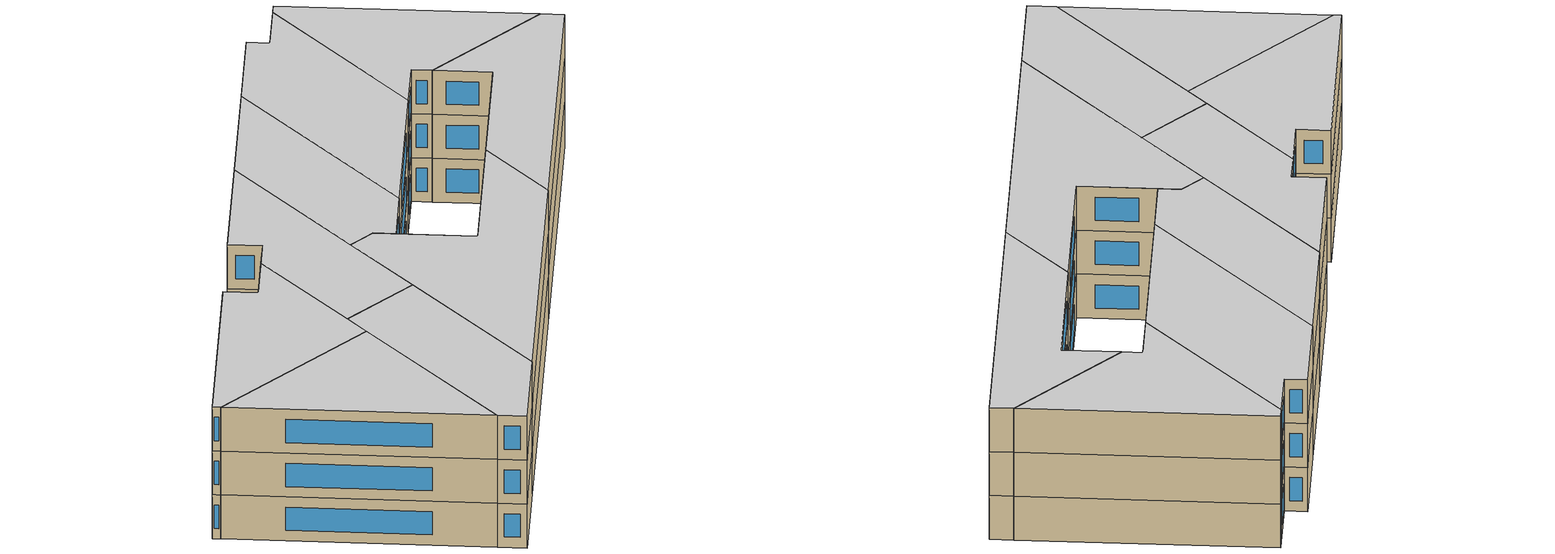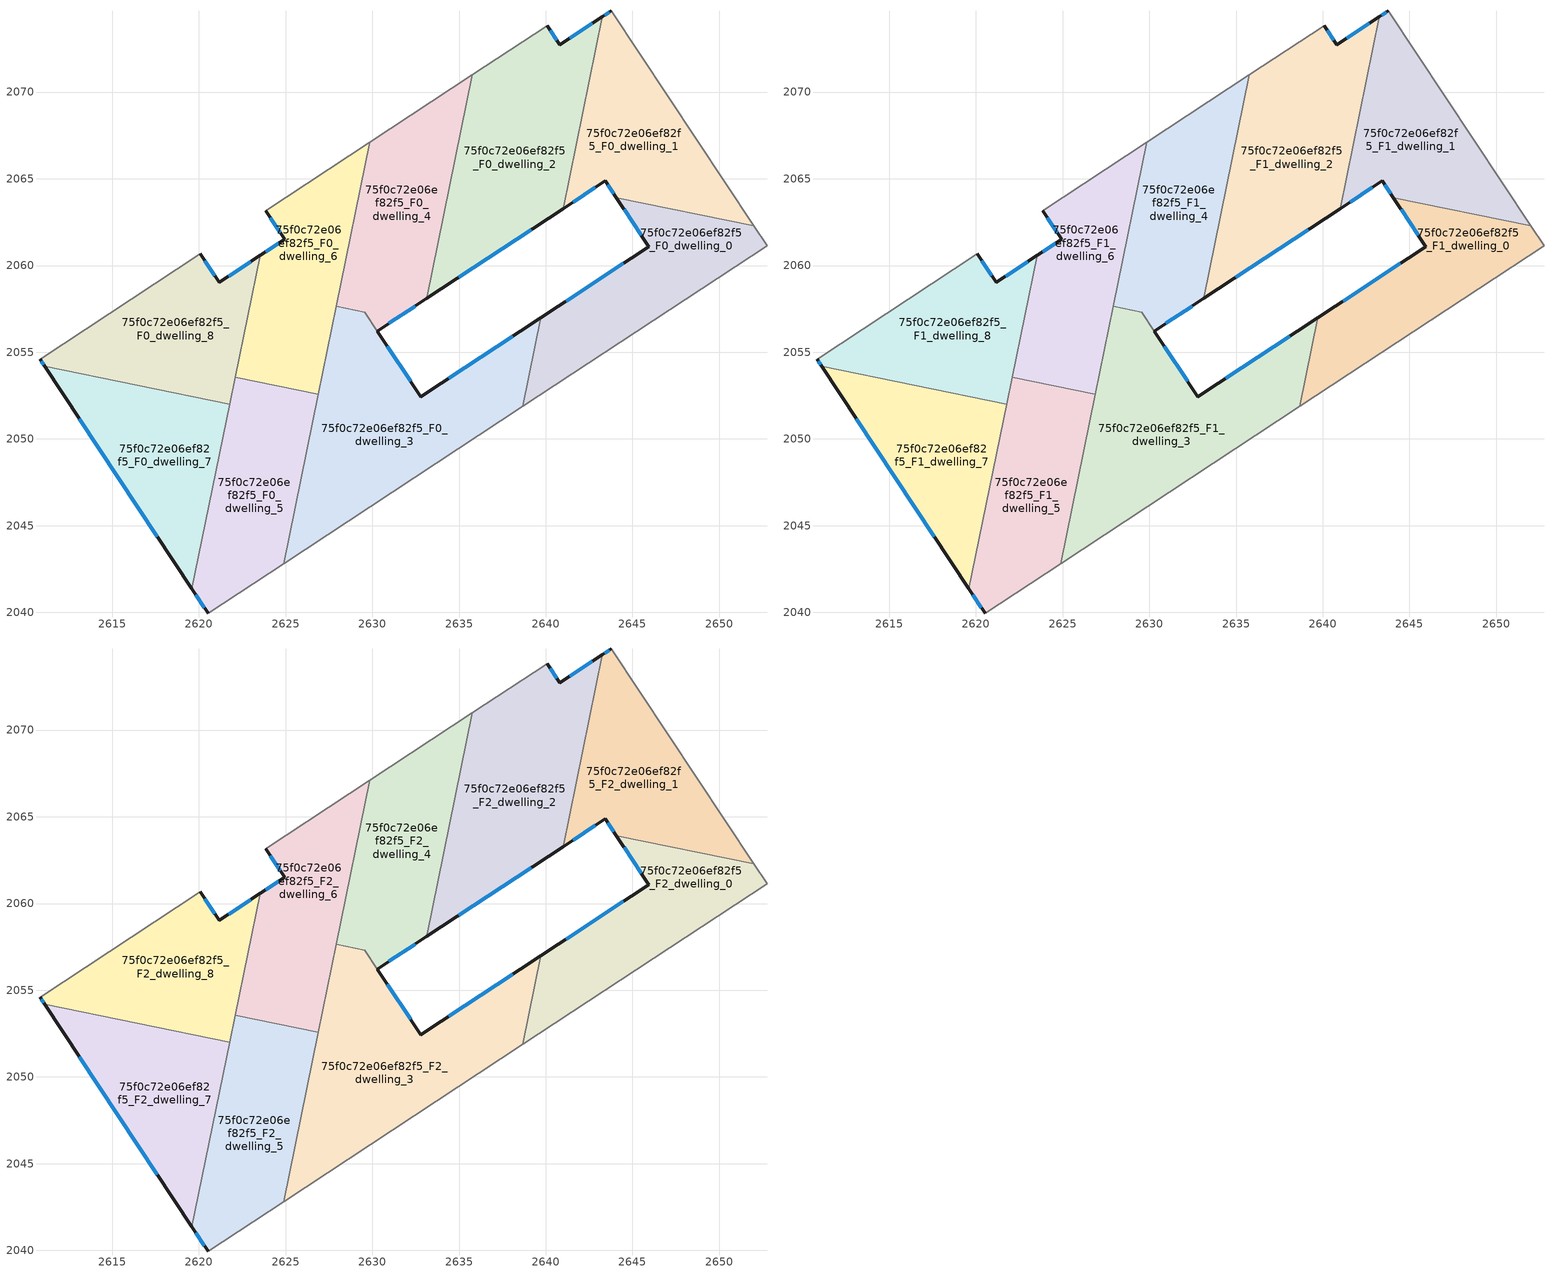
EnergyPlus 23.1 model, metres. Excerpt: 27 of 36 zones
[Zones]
75f0c72e06ef82f5_F0_dwelling_0
 floor ground (EU_floor_Construction): 2652,2062.29 2652.76,2061.15 2638.67,2051.88 2639.72,2056.99 2645.94,2061.08 2644.07,2063.91 z0
 wall outside (EU_wall_Construction): 2644.07,2063.91 2645.94,2061.08 2639.72,2056.99 z0:3
 wall adiabatic (EU_wall_Construction): 2638.67,2051.88 2652.76,2061.15 2652,2062.29 z0:3
 wall to 75f0c72e06ef82f5_F0_dwelling_1 (EU_wall_Construction): 2652,2062.29 2644.07,2063.91 z0:3
 wall to 75f0c72e06ef82f5_F0_dwelling_3 (EU_wall_Construction): 2639.72,2056.99 2638.67,2051.88 z0:3
 window (EU_Window_Construction): 2644.48,2060.12 2641.18,2057.95 / 2644.51,2063.24 2645.5,2061.75 z0.7:2.3
75f0c72e06ef82f5_F0_dwelling_1
 floor ground (EU_floor_Construction): 2643.78,2074.69 2652,2062.29 2644.07,2063.91 2643.43,2064.88 2641,2063.28 2643.27,2074.35 z0
 wall outside (EU_wall_Construction): 2643.78,2074.69 2643.27,2074.35 / 2641,2063.28 2643.43,2064.88 2644.07,2063.91 z0:3
 wall adiabatic (EU_wall_Construction): 2652,2062.29 2643.78,2074.69 z0:3
 wall to 75f0c72e06ef82f5_F0_dwelling_2 (EU_wall_Construction): 2643.27,2074.35 2641,2063.28 z0:3
 window (EU_Window_Construction): 2643.66,2074.61 2643.39,2074.43 / 2643.58,2064.65 2643.92,2064.14 / 2641.57,2063.66 2642.86,2064.5 z0.7:2.3
75f0c72e06ef82f5_F0_dwelling_2
 floor ground (EU_floor_Construction): 2643.27,2074.35 2641,2063.28 2633.14,2058.1 2635.77,2070.99 2640.08,2073.83 2640.8,2072.73 z0
 wall outside (EU_wall_Construction): 2633.14,2058.1 2641,2063.28 / 2643.27,2074.35 2640.8,2072.73 2640.08,2073.83 z0:3
 wall adiabatic (EU_wall_Construction): 2640.08,2073.83 2635.77,2070.99 z0:3
 wall to 75f0c72e06ef82f5_F0_dwelling_4 (EU_wall_Construction): 2635.77,2070.99 2633.14,2058.1 z0:3
 window (EU_Window_Construction): 2634.98,2059.32 2639.16,2062.06 / 2640.63,2072.99 2640.25,2073.57 / 2642.69,2073.97 2641.38,2073.11 z0.7:2.3
75f0c72e06ef82f5_F0_dwelling_3
 floor ground (EU_floor_Construction): 2639.72,2056.99 2638.67,2051.88 2624.9,2042.82 2627.93,2057.64 2629.56,2057.31 2632.79,2052.43 z0
 wall outside (EU_wall_Construction): 2639.72,2056.99 2632.79,2052.43 2630.29,2056.22 z0:3
 wall adiabatic (EU_wall_Construction): 2624.9,2042.82 2638.67,2051.88 z0:3
 wall to 75f0c72e06ef82f5_F0_dwelling_5 (EU_wall_Construction): 2626.89,2052.57 2624.9,2042.82 z0:3
 wall to 75f0c72e06ef82f5_F0_dwelling_4 (EU_wall_Construction): 2629.56,2057.31 2627.93,2057.64 / 2630.29,2056.22 2629.57,2057.31 z0:3
 wall to 75f0c72e06ef82f5_F0_dwelling_6 (EU_wall_Construction): 2627.93,2057.64 2626.89,2052.57 z0:3
 window (EU_Window_Construction): 2638.09,2055.92 2634.42,2053.5 / 2632.2,2053.32 2630.87,2055.33 z0.7:2.3
75f0c72e06ef82f5_F0_dwelling_4
 floor ground (EU_floor_Construction): 2635.77,2070.99 2633.14,2058.1 2630.29,2056.22 2629.57,2057.31 2627.93,2057.64 2629.86,2067.1 z0
 wall outside (EU_wall_Construction): 2630.29,2056.22 2633.14,2058.1 z0:3
 wall adiabatic (EU_wall_Construction): 2635.77,2070.99 2629.86,2067.1 z0:3
 wall to 75f0c72e06ef82f5_F0_dwelling_6 (EU_wall_Construction): 2629.86,2067.1 2627.93,2057.64 z0:3
 window (EU_Window_Construction): 2630.96,2056.66 2632.47,2057.66 z0.7:2.3
75f0c72e06ef82f5_F0_dwelling_5
 floor ground (EU_floor_Construction): 2626.89,2052.57 2624.9,2042.82 2620.53,2039.95 2619.6,2041.35 2622.1,2053.55 z0
 wall outside (EU_wall_Construction): 2619.6,2041.35 2620.53,2039.95 z0:3
 wall adiabatic (EU_wall_Construction): 2620.53,2039.95 2624.9,2042.82 z0:3
 wall to 75f0c72e06ef82f5_F0_dwelling_6 (EU_wall_Construction): 2626.89,2052.57 2622.1,2053.55 z0:3
 wall to 75f0c72e06ef82f5_F0_dwelling_7 (EU_wall_Construction): 2621.78,2052 2619.6,2041.35 z0:3
 wall to 75f0c72e06ef82f5_F0_dwelling_8 (EU_wall_Construction): 2622.1,2053.55 2621.78,2052 z0:3
 window (EU_Window_Construction): 2619.82,2041.02 2620.32,2040.28 z0.7:2.3
75f0c72e06ef82f5_F0_dwelling_6
 floor ground (EU_floor_Construction): 2629.86,2067.1 2626.89,2052.57 2622.1,2053.55 2623.54,2060.59 2624.94,2061.51 2623.86,2063.15 z0
 wall outside (EU_wall_Construction): 2623.86,2063.15 2624.94,2061.51 2623.54,2060.59 z0:3
 wall adiabatic (EU_wall_Construction): 2629.86,2067.1 2623.86,2063.15 z0:3
 wall to 75f0c72e06ef82f5_F0_dwelling_8 (EU_wall_Construction): 2623.54,2060.59 2622.1,2053.55 z0:3
 window (EU_Window_Construction): 2624.61,2061.3 2623.87,2060.81 / 2624.11,2062.77 2624.68,2061.9 z0.7:2.3
75f0c72e06ef82f5_F0_dwelling_7
 floor ground (EU_floor_Construction): 2621.78,2052 2619.6,2041.35 2611.11,2054.18 z0
 wall outside (EU_wall_Construction): 2611.11,2054.18 2619.6,2041.35 z0:3
 wall to 75f0c72e06ef82f5_F0_dwelling_8 (EU_wall_Construction): 2621.78,2052 2611.11,2054.18 z0:3
 window (EU_Window_Construction): 2613.11,2051.17 2617.61,2044.36 z0.7:2.3
75f0c72e06ef82f5_F0_dwelling_8
 floor ground (EU_floor_Construction): 2623.54,2060.59 2621.78,2052 2611.11,2054.18 2610.84,2054.59 2620.08,2060.66 2621.16,2059.03 z0
 wall outside (EU_wall_Construction): 2623.54,2060.59 2621.16,2059.03 2620.08,2060.66 / 2610.84,2054.59 2611.11,2054.18 z0:3
 wall adiabatic (EU_wall_Construction): 2620.08,2060.66 2610.84,2054.59 z0:3
 window (EU_Window_Construction): 2620.91,2059.41 2620.33,2060.28 / 2622.98,2060.22 2621.72,2059.39 / 2610.91,2054.49 2611.05,2054.28 z0.7:2.3
75f0c72e06ef82f5_F1_dwelling_0
 floor to 75f0c72e06ef82f5_F0_dwelling_0 (EU_floor_Construction): 2652,2062.29 2652.76,2061.15 2638.67,2051.88 2639.72,2056.99 2645.94,2061.08 2644.07,2063.91 z3
 wall outside (EU_wall_Construction): 2644.07,2063.91 2645.94,2061.08 2639.72,2056.99 z3:6
 wall adiabatic (EU_wall_Construction): 2638.67,2051.88 2652.76,2061.15 2652,2062.29 z3:6
 wall to 75f0c72e06ef82f5_F1_dwelling_1 (EU_wall_Construction): 2652,2062.29 2644.07,2063.91 z3:6
 wall to 75f0c72e06ef82f5_F1_dwelling_3 (EU_wall_Construction): 2639.72,2056.99 2638.67,2051.88 z3:6
 window (EU_Window_Construction): 2644.48,2060.12 2641.18,2057.95 / 2644.51,2063.24 2645.5,2061.75 z3.7:5.3
75f0c72e06ef82f5_F1_dwelling_1
 floor to 75f0c72e06ef82f5_F0_dwelling_1 (EU_floor_Construction): 2643.78,2074.69 2652,2062.29 2644.07,2063.91 2643.43,2064.88 2641,2063.28 2643.27,2074.35 z3
 wall outside (EU_wall_Construction): 2643.78,2074.69 2643.27,2074.35 / 2641,2063.28 2643.43,2064.88 2644.07,2063.91 z3:6
 wall adiabatic (EU_wall_Construction): 2652,2062.29 2643.78,2074.69 z3:6
 wall to 75f0c72e06ef82f5_F1_dwelling_2 (EU_wall_Construction): 2643.27,2074.35 2641,2063.28 z3:6
 window (EU_Window_Construction): 2643.66,2074.61 2643.39,2074.43 / 2643.58,2064.65 2643.92,2064.14 / 2641.57,2063.66 2642.86,2064.5 z3.7:5.3
75f0c72e06ef82f5_F1_dwelling_2
 floor to 75f0c72e06ef82f5_F0_dwelling_2 (EU_floor_Construction): 2643.27,2074.35 2641,2063.28 2633.14,2058.1 2635.77,2070.99 2640.08,2073.83 2640.8,2072.73 z3
 wall outside (EU_wall_Construction): 2633.14,2058.1 2641,2063.28 / 2643.27,2074.35 2640.8,2072.73 2640.08,2073.83 z3:6
 wall adiabatic (EU_wall_Construction): 2640.08,2073.83 2635.77,2070.99 z3:6
 wall to 75f0c72e06ef82f5_F1_dwelling_4 (EU_wall_Construction): 2635.77,2070.99 2633.14,2058.1 z3:6
 window (EU_Window_Construction): 2634.98,2059.32 2639.16,2062.06 / 2640.63,2072.99 2640.25,2073.57 / 2642.69,2073.97 2641.38,2073.11 z3.7:5.3
75f0c72e06ef82f5_F1_dwelling_3
 floor to 75f0c72e06ef82f5_F0_dwelling_3 (EU_floor_Construction): 2639.72,2056.99 2638.67,2051.88 2624.9,2042.82 2627.93,2057.64 2629.56,2057.31 2632.79,2052.43 z3
 wall outside (EU_wall_Construction): 2639.72,2056.99 2632.79,2052.43 2630.29,2056.22 z3:6
 wall adiabatic (EU_wall_Construction): 2624.9,2042.82 2638.67,2051.88 z3:6
 wall to 75f0c72e06ef82f5_F1_dwelling_5 (EU_wall_Construction): 2626.89,2052.57 2624.9,2042.82 z3:6
 wall to 75f0c72e06ef82f5_F1_dwelling_4 (EU_wall_Construction): 2629.56,2057.31 2627.93,2057.64 / 2630.29,2056.22 2629.57,2057.31 z3:6
 wall to 75f0c72e06ef82f5_F1_dwelling_6 (EU_wall_Construction): 2627.93,2057.64 2626.89,2052.57 z3:6
 window (EU_Window_Construction): 2638.09,2055.92 2634.42,2053.5 / 2632.2,2053.32 2630.87,2055.33 z3.7:5.3
75f0c72e06ef82f5_F1_dwelling_4
 floor to 75f0c72e06ef82f5_F0_dwelling_4 (EU_floor_Construction): 2635.77,2070.99 2633.14,2058.1 2630.29,2056.22 2629.57,2057.31 2627.93,2057.64 2629.86,2067.1 z3
 wall outside (EU_wall_Construction): 2630.29,2056.22 2633.14,2058.1 z3:6
 wall adiabatic (EU_wall_Construction): 2635.77,2070.99 2629.86,2067.1 z3:6
 wall to 75f0c72e06ef82f5_F1_dwelling_6 (EU_wall_Construction): 2629.86,2067.1 2627.93,2057.64 z3:6
 window (EU_Window_Construction): 2630.96,2056.66 2632.47,2057.66 z3.7:5.3
75f0c72e06ef82f5_F1_dwelling_5
 floor to 75f0c72e06ef82f5_F0_dwelling_5 (EU_floor_Construction): 2626.89,2052.57 2624.9,2042.82 2620.53,2039.95 2619.6,2041.35 2622.1,2053.55 z3
 wall outside (EU_wall_Construction): 2619.6,2041.35 2620.53,2039.95 z3:6
 wall adiabatic (EU_wall_Construction): 2620.53,2039.95 2624.9,2042.82 z3:6
 wall to 75f0c72e06ef82f5_F1_dwelling_6 (EU_wall_Construction): 2626.89,2052.57 2622.1,2053.55 z3:6
 wall to 75f0c72e06ef82f5_F1_dwelling_7 (EU_wall_Construction): 2621.78,2052 2619.6,2041.35 z3:6
 wall to 75f0c72e06ef82f5_F1_dwelling_8 (EU_wall_Construction): 2622.1,2053.55 2621.78,2052 z3:6
 window (EU_Window_Construction): 2619.82,2041.02 2620.32,2040.28 z3.7:5.3
75f0c72e06ef82f5_F1_dwelling_6
 floor to 75f0c72e06ef82f5_F0_dwelling_6 (EU_floor_Construction): 2629.86,2067.1 2626.89,2052.57 2622.1,2053.55 2623.54,2060.59 2624.94,2061.51 2623.86,2063.15 z3
 wall outside (EU_wall_Construction): 2623.86,2063.15 2624.94,2061.51 2623.54,2060.59 z3:6
 wall adiabatic (EU_wall_Construction): 2629.86,2067.1 2623.86,2063.15 z3:6
 wall to 75f0c72e06ef82f5_F1_dwelling_8 (EU_wall_Construction): 2623.54,2060.59 2622.1,2053.55 z3:6
 window (EU_Window_Construction): 2624.61,2061.3 2623.87,2060.81 / 2624.11,2062.77 2624.68,2061.9 z3.7:5.3
75f0c72e06ef82f5_F1_dwelling_7
 floor to 75f0c72e06ef82f5_F0_dwelling_7 (EU_floor_Construction): 2621.78,2052 2619.6,2041.35 2611.11,2054.18 z3
 wall outside (EU_wall_Construction): 2611.11,2054.18 2619.6,2041.35 z3:6
 wall to 75f0c72e06ef82f5_F1_dwelling_8 (EU_wall_Construction): 2621.78,2052 2611.11,2054.18 z3:6
 window (EU_Window_Construction): 2613.11,2051.17 2617.61,2044.36 z3.7:5.3
75f0c72e06ef82f5_F1_dwelling_8
 floor to 75f0c72e06ef82f5_F0_dwelling_8 (EU_floor_Construction): 2623.54,2060.59 2621.78,2052 2611.11,2054.18 2610.84,2054.59 2620.08,2060.66 2621.16,2059.03 z3
 wall outside (EU_wall_Construction): 2623.54,2060.59 2621.16,2059.03 2620.08,2060.66 / 2610.84,2054.59 2611.11,2054.18 z3:6
 wall adiabatic (EU_wall_Construction): 2620.08,2060.66 2610.84,2054.59 z3:6
 window (EU_Window_Construction): 2620.91,2059.41 2620.33,2060.28 / 2622.98,2060.22 2621.72,2059.39 / 2610.91,2054.49 2611.05,2054.28 z3.7:5.3
75f0c72e06ef82f5_F2_dwelling_0
 floor to 75f0c72e06ef82f5_F1_dwelling_0 (EU_floor_Construction): 2652,2062.29 2652.76,2061.15 2638.67,2051.88 2639.72,2056.99 2645.94,2061.08 2644.07,2063.91 z6
 wall outside (EU_wall_Construction): 2644.07,2063.91 2645.94,2061.08 2639.72,2056.99 z6:9
 wall adiabatic (EU_wall_Construction): 2638.67,2051.88 2652.76,2061.15 2652,2062.29 z6:9
 wall to 75f0c72e06ef82f5_F2_dwelling_1 (EU_wall_Construction): 2652,2062.29 2644.07,2063.91 z6:9
 wall to 75f0c72e06ef82f5_F2_dwelling_3 (EU_wall_Construction): 2639.72,2056.99 2638.67,2051.88 z6:9
 window (EU_Window_Construction): 2644.48,2060.12 2641.18,2057.95 / 2644.51,2063.24 2645.5,2061.75 z6.7:8.3
 ceiling to 75f0c72e06ef82f5_F3_dwelling_0 (EU_floor_Construction): 2652.76,2061.15 2652,2062.29 2644.07,2063.91 2645.94,2061.08 2639.72,2056.99 2638.67,2051.88 z9
75f0c72e06ef82f5_F2_dwelling_1
 floor to 75f0c72e06ef82f5_F1_dwelling_1 (EU_floor_Construction): 2643.78,2074.69 2652,2062.29 2644.07,2063.91 2643.43,2064.88 2641,2063.28 2643.27,2074.35 z6
 wall outside (EU_wall_Construction): 2643.78,2074.69 2643.27,2074.35 / 2641,2063.28 2643.43,2064.88 2644.07,2063.91 z6:9
 wall adiabatic (EU_wall_Construction): 2652,2062.29 2643.78,2074.69 z6:9
 wall to 75f0c72e06ef82f5_F2_dwelling_2 (EU_wall_Construction): 2643.27,2074.35 2641,2063.28 z6:9
 window (EU_Window_Construction): 2643.66,2074.61 2643.39,2074.43 / 2643.58,2064.65 2643.92,2064.14 / 2641.57,2063.66 2642.86,2064.5 z6.7:8.3
 ceiling to 75f0c72e06ef82f5_F3_dwelling_1 (EU_floor_Construction): 2652,2062.29 2643.78,2074.69 2643.27,2074.35 2641,2063.28 2643.43,2064.88 2644.07,2063.91 z9
75f0c72e06ef82f5_F2_dwelling_2
 floor to 75f0c72e06ef82f5_F1_dwelling_2 (EU_floor_Construction): 2643.27,2074.35 2641,2063.28 2633.14,2058.1 2635.77,2070.99 2640.08,2073.83 2640.8,2072.73 z6
 wall outside (EU_wall_Construction): 2633.14,2058.1 2641,2063.28 / 2643.27,2074.35 2640.8,2072.73 2640.08,2073.83 z6:9
 wall adiabatic (EU_wall_Construction): 2640.08,2073.83 2635.77,2070.99 z6:9
 wall to 75f0c72e06ef82f5_F2_dwelling_4 (EU_wall_Construction): 2635.77,2070.99 2633.14,2058.1 z6:9
 window (EU_Window_Construction): 2634.98,2059.32 2639.16,2062.06 / 2640.63,2072.99 2640.25,2073.57 / 2642.69,2073.97 2641.38,2073.11 z6.7:8.3
 ceiling to 75f0c72e06ef82f5_F3_dwelling_2 (EU_floor_Construction): 2641,2063.28 2643.27,2074.35 2640.8,2072.73 2640.08,2073.83 2635.77,2070.99 2633.14,2058.1 z9
75f0c72e06ef82f5_F2_dwelling_3
 floor to 75f0c72e06ef82f5_F1_dwelling_3 (EU_floor_Construction): 2639.72,2056.99 2638.67,2051.88 2624.9,2042.82 2627.93,2057.64 2629.56,2057.31 2632.79,2052.43 z6
 wall outside (EU_wall_Construction): 2639.72,2056.99 2632.79,2052.43 2630.29,2056.22 z6:9
 wall adiabatic (EU_wall_Construction): 2624.9,2042.82 2638.67,2051.88 z6:9
 wall to 75f0c72e06ef82f5_F2_dwelling_5 (EU_wall_Construction): 2626.89,2052.57 2624.9,2042.82 z6:9
 wall to 75f0c72e06ef82f5_F2_dwelling_4 (EU_wall_Construction): 2629.56,2057.31 2627.93,2057.64 / 2630.29,2056.22 2629.57,2057.31 z6:9
 wall to 75f0c72e06ef82f5_F2_dwelling_6 (EU_wall_Construction): 2627.93,2057.64 2626.89,2052.57 z6:9
 window (EU_Window_Construction): 2638.09,2055.92 2634.42,2053.5 / 2632.2,2053.32 2630.87,2055.33 z6.7:8.3
 ceiling to 75f0c72e06ef82f5_F3_dwelling_3 (EU_floor_Construction): 2638.67,2051.88 2639.72,2056.99 2632.79,2052.43 2629.56,2057.31 2627.93,2057.64 2624.9,2042.82 z9
75f0c72e06ef82f5_F2_dwelling_4
 floor to 75f0c72e06ef82f5_F1_dwelling_4 (EU_floor_Construction): 2635.77,2070.99 2633.14,2058.1 2630.29,2056.22 2629.57,2057.31 2627.93,2057.64 2629.86,2067.1 z6
 wall outside (EU_wall_Construction): 2630.29,2056.22 2633.14,2058.1 z6:9
 wall adiabatic (EU_wall_Construction): 2635.77,2070.99 2629.86,2067.1 z6:9
 wall to 75f0c72e06ef82f5_F2_dwelling_6 (EU_wall_Construction): 2629.86,2067.1 2627.93,2057.64 z6:9
 window (EU_Window_Construction): 2630.96,2056.66 2632.47,2057.66 z6.7:8.3
 ceiling to 75f0c72e06ef82f5_F3_dwelling_4 (EU_floor_Construction): 2633.14,2058.1 2635.77,2070.99 2629.86,2067.1 2627.93,2057.64 2629.57,2057.31 2630.29,2056.22 z9
75f0c72e06ef82f5_F2_dwelling_5
 floor to 75f0c72e06ef82f5_F1_dwelling_5 (EU_floor_Construction): 2626.89,2052.57 2624.9,2042.82 2620.53,2039.95 2619.6,2041.35 2622.1,2053.55 z6
 wall outside (EU_wall_Construction): 2619.6,2041.35 2620.53,2039.95 z6:9
 wall adiabatic (EU_wall_Construction): 2620.53,2039.95 2624.9,2042.82 z6:9
 wall to 75f0c72e06ef82f5_F2_dwelling_6 (EU_wall_Construction): 2626.89,2052.57 2622.1,2053.55 z6:9
 wall to 75f0c72e06ef82f5_F2_dwelling_7 (EU_wall_Construction): 2621.78,2052 2619.6,2041.35 z6:9
 wall to 75f0c72e06ef82f5_F2_dwelling_8 (EU_wall_Construction): 2622.1,2053.55 2621.78,2052 z6:9
 window (EU_Window_Construction): 2619.82,2041.02 2620.32,2040.28 z6.7:8.3
 ceiling to 75f0c72e06ef82f5_F3_dwelling_5 (EU_floor_Construction): 2624.9,2042.82 2626.89,2052.57 2622.1,2053.55 2619.6,2041.35 2620.53,2039.95 z9
75f0c72e06ef82f5_F2_dwelling_6
 floor to 75f0c72e06ef82f5_F1_dwelling_6 (EU_floor_Construction): 2629.86,2067.1 2626.89,2052.57 2622.1,2053.55 2623.54,2060.59 2624.94,2061.51 2623.86,2063.15 z6
 wall outside (EU_wall_Construction): 2623.86,2063.15 2624.94,2061.51 2623.54,2060.59 z6:9
 wall adiabatic (EU_wall_Construction): 2629.86,2067.1 2623.86,2063.15 z6:9
 wall to 75f0c72e06ef82f5_F2_dwelling_8 (EU_wall_Construction): 2623.54,2060.59 2622.1,2053.55 z6:9
 window (EU_Window_Construction): 2624.61,2061.3 2623.87,2060.81 / 2624.11,2062.77 2624.68,2061.9 z6.7:8.3
 ceiling to 75f0c72e06ef82f5_F3_dwelling_6 (EU_floor_Construction): 2626.89,2052.57 2629.86,2067.1 2623.86,2063.15 2624.94,2061.51 2623.54,2060.59 2622.1,2053.55 z9
75f0c72e06ef82f5_F2_dwelling_7
 floor to 75f0c72e06ef82f5_F1_dwelling_7 (EU_floor_Construction): 2621.78,2052 2619.6,2041.35 2611.11,2054.18 z6
 wall outside (EU_wall_Construction): 2611.11,2054.18 2619.6,2041.35 z6:9
 wall to 75f0c72e06ef82f5_F2_dwelling_8 (EU_wall_Construction): 2621.78,2052 2611.11,2054.18 z6:9
 window (EU_Window_Construction): 2613.11,2051.17 2617.61,2044.36 z6.7:8.3
 ceiling to 75f0c72e06ef82f5_F3_dwelling_7 (EU_floor_Construction): 2619.6,2041.35 2621.78,2052 2611.11,2054.18 z9
75f0c72e06ef82f5_F2_dwelling_8
 floor to 75f0c72e06ef82f5_F1_dwelling_8 (EU_floor_Construction): 2623.54,2060.59 2621.78,2052 2611.11,2054.18 2610.84,2054.59 2620.08,2060.66 2621.16,2059.03 z6
 wall outside (EU_wall_Construction): 2623.54,2060.59 2621.16,2059.03 2620.08,2060.66 / 2610.84,2054.59 2611.11,2054.18 z6:9
 wall adiabatic (EU_wall_Construction): 2620.08,2060.66 2610.84,2054.59 z6:9
 window (EU_Window_Construction): 2620.91,2059.41 2620.33,2060.28 / 2622.98,2060.22 2621.72,2059.39 / 2610.91,2054.49 2611.05,2054.28 z6.7:8.3
 ceiling to 75f0c72e06ef82f5_F3_dwelling_8 (EU_floor_Construction): 2621.78,2052 2623.54,2060.59 2621.16,2059.03 2620.08,2060.66 2610.84,2054.59 2611.11,2054.18 z9
[Building]
EU S2 Campaign: North Axis=0; Terrain=City; Solar Distribution=FullExterior
[Site:Location]
Budapest.Ferenc.Liszt.Intl.AP: Latitude=47.437; Longitude=19.256; Time Zone=1; Elevation=185
[SizingPeriod:WeatherFileDays]
AnnualSizingPeriod: Begin Month=1; Begin Day of Month=1; End Month=12; End Day of Month=31; Day of Week for Start Day=Monday; Use Weather File Daylight Saving Period=No; Use Weather File Rain and Snow Indicators=No
[MATERIAL]
EU_InternalMass_Material: Roughness=MediumRough; Thickness=0.1; Conductivity=1; Density=1800; Specific Heat=900; Thermal Absorptance=0.9; Solar Absorptance=0.7; Visible Absorptance=0.7
[MATERIAL:NOMASS] Roughness=MediumRough; Thermal Absorptance=0.9; Solar Absorptance=0.7; Visible Absorptance=0.7
Name | Thermal Resistance
EU_wall_NoMass | 0.832559
EU_floor_NoMass | 0.872794
[WINDOWMATERIAL:SIMPLEGLAZINGSYSTEM]
EU_Window_SimpleGlazing: UFactor=2.79869; Solar Heat Gain Coefficient=0.75; Visible Transmittance=0.75
[CONSTRUCTION]
EU_wall_Construction: EU_wall_NoMass
EU_floor_Construction: EU_floor_NoMass
EU_Window_Construction: EU_Window_SimpleGlazing
EU_InternalMass_Construction: EU_InternalMass_Material
[ZONE] Type=1; Multiplier=1; Ceiling Height=autocalculate; Floor Area=autocalculate; Part of Total Floor Area=Yes
Name | Volume
75f0c72e06ef82f5_F0_dwelling_0; 75f0c72e06ef82f5_F1_dwelling_0; 75f0c72e06ef82f5_F2_dwelling_0 | 175.327
75f0c72e06ef82f5_F0_dwelling_1 | 179.864
75f0c72e06ef82f5_F1_dwelling_1; 75f0c72e06ef82f5_F2_dwelling_1 | 179.863
75f0c72e06ef82f5_F0_dwelling_2; 75f0c72e06ef82f5_F1_dwelling_2; 75f0c72e06ef82f5_F2_dwelling_2 | 249.043
75f0c72e06ef82f5_F0_dwelling_3; 75f0c72e06ef82f5_F1_dwelling_3; 75f0c72e06ef82f5_F2_dwelling_3 | 279.402
75f0c72e06ef82f5_F0_dwelling_4; 75f0c72e06ef82f5_F1_dwelling_4; 75f0c72e06ef82f5_F2_dwelling_4 | 181.962
75f0c72e06ef82f5_F0_dwelling_5 | 177.61
75f0c72e06ef82f5_F1_dwelling_5; 75f0c72e06ef82f5_F2_dwelling_5 | 177.609
75f0c72e06ef82f5_F0_dwelling_6 | 177.728
75f0c72e06ef82f5_F1_dwelling_6; 75f0c72e06ef82f5_F2_dwelling_6 | 177.729
75f0c72e06ef82f5_F0_dwelling_7; 75f0c72e06ef82f5_F1_dwelling_7; 75f0c72e06ef82f5_F2_dwelling_7 | 177.524
75f0c72e06ef82f5_F0_dwelling_8; 75f0c72e06ef82f5_F1_dwelling_8; 75f0c72e06ef82f5_F2_dwelling_8 | 177.526
[INTERNALMASS] Construction=EU_InternalMass_Construction
Name | Zone or ZoneList | Surface Area
75f0c72e06ef82f5_F0_dwelling_0_EU_InternalMass | 75f0c72e06ef82f5_F0_dwelling_0 | 58.4422
75f0c72e06ef82f5_F0_dwelling_1_EU_InternalMass | 75f0c72e06ef82f5_F0_dwelling_1 | 59.9556
75f0c72e06ef82f5_F0_dwelling_2_EU_InternalMass | 75f0c72e06ef82f5_F0_dwelling_2 | 83.0144
75f0c72e06ef82f5_F0_dwelling_3_EU_InternalMass | 75f0c72e06ef82f5_F0_dwelling_3 | 93.1449
75f0c72e06ef82f5_F0_dwelling_4_EU_InternalMass | 75f0c72e06ef82f5_F0_dwelling_4 | 60.6548
75f0c72e06ef82f5_F0_dwelling_5_EU_InternalMass | 75f0c72e06ef82f5_F0_dwelling_5 | 59.2031
75f0c72e06ef82f5_F0_dwelling_6_EU_InternalMass | 75f0c72e06ef82f5_F0_dwelling_6 | 59.2426
75f0c72e06ef82f5_F0_dwelling_7_EU_InternalMass | 75f0c72e06ef82f5_F0_dwelling_7 | 59.1747
75f0c72e06ef82f5_F0_dwelling_8_EU_InternalMass | 75f0c72e06ef82f5_F0_dwelling_8 | 59.1752
75f0c72e06ef82f5_F1_dwelling_0_EU_InternalMass | 75f0c72e06ef82f5_F1_dwelling_0 | 58.4422
75f0c72e06ef82f5_F1_dwelling_1_EU_InternalMass | 75f0c72e06ef82f5_F1_dwelling_1 | 59.9556
75f0c72e06ef82f5_F1_dwelling_2_EU_InternalMass | 75f0c72e06ef82f5_F1_dwelling_2 | 83.0144
75f0c72e06ef82f5_F1_dwelling_3_EU_InternalMass | 75f0c72e06ef82f5_F1_dwelling_3 | 93.1449
75f0c72e06ef82f5_F1_dwelling_4_EU_InternalMass | 75f0c72e06ef82f5_F1_dwelling_4 | 60.6548
75f0c72e06ef82f5_F1_dwelling_5_EU_InternalMass | 75f0c72e06ef82f5_F1_dwelling_5 | 59.2031
75f0c72e06ef82f5_F1_dwelling_6_EU_InternalMass | 75f0c72e06ef82f5_F1_dwelling_6 | 59.2426
75f0c72e06ef82f5_F1_dwelling_7_EU_InternalMass | 75f0c72e06ef82f5_F1_dwelling_7 | 59.1747
75f0c72e06ef82f5_F1_dwelling_8_EU_InternalMass | 75f0c72e06ef82f5_F1_dwelling_8 | 59.1752
75f0c72e06ef82f5_F2_dwelling_0_EU_InternalMass | 75f0c72e06ef82f5_F2_dwelling_0 | 58.4422
75f0c72e06ef82f5_F2_dwelling_1_EU_InternalMass | 75f0c72e06ef82f5_F2_dwelling_1 | 59.9556
75f0c72e06ef82f5_F2_dwelling_2_EU_InternalMass | 75f0c72e06ef82f5_F2_dwelling_2 | 83.0144
75f0c72e06ef82f5_F2_dwelling_3_EU_InternalMass | 75f0c72e06ef82f5_F2_dwelling_3 | 93.1449
75f0c72e06ef82f5_F2_dwelling_4_EU_InternalMass | 75f0c72e06ef82f5_F2_dwelling_4 | 60.6548
75f0c72e06ef82f5_F2_dwelling_5_EU_InternalMass | 75f0c72e06ef82f5_F2_dwelling_5 | 59.2031
75f0c72e06ef82f5_F2_dwelling_6_EU_InternalMass | 75f0c72e06ef82f5_F2_dwelling_6 | 59.2426
75f0c72e06ef82f5_F2_dwelling_7_EU_InternalMass | 75f0c72e06ef82f5_F2_dwelling_7 | 59.1747
75f0c72e06ef82f5_F2_dwelling_8_EU_InternalMass | 75f0c72e06ef82f5_F2_dwelling_8 | 59.1752
[OTHEREQUIPMENT] Fuel Type=Electricity; Design Level Calculation Method=Watts/Area; Power per Zone Floor Area=1; Fraction Latent=0; Fraction Radiant=0; Fraction Lost=0; Carbon Dioxide Generation Rate=0; EndUse Subcategory=EU_Step8_InternalGains
Name | Zone or ZoneList or Space or SpaceList | Schedule
EU_Step8_InternalGain_75f0c72e06ef82f5_F0_dwelling_0_f000 | 75f0c72e06ef82f5_F0_dwelling_0 | EU_Step8_GainSchedule_75f0c72e06ef82f5_F0_dwelling_0_f000
EU_Step8_InternalGain_75f0c72e06ef82f5_F0_dwelling_1_f000 | 75f0c72e06ef82f5_F0_dwelling_1 | EU_Step8_GainSchedule_75f0c72e06ef82f5_F0_dwelling_1_f000
EU_Step8_InternalGain_75f0c72e06ef82f5_F0_dwelling_2_f000 | 75f0c72e06ef82f5_F0_dwelling_2 | EU_Step8_GainSchedule_75f0c72e06ef82f5_F0_dwelling_2_f000
EU_Step8_InternalGain_75f0c72e06ef82f5_F0_dwelling_3_f000 | 75f0c72e06ef82f5_F0_dwelling_3 | EU_Step8_GainSchedule_75f0c72e06ef82f5_F0_dwelling_3_f000
EU_Step8_InternalGain_75f0c72e06ef82f5_F0_dwelling_4_f000 | 75f0c72e06ef82f5_F0_dwelling_4 | EU_Step8_GainSchedule_75f0c72e06ef82f5_F0_dwelling_4_f000
EU_Step8_InternalGain_75f0c72e06ef82f5_F0_dwelling_5_f000 | 75f0c72e06ef82f5_F0_dwelling_5 | EU_Step8_GainSchedule_75f0c72e06ef82f5_F0_dwelling_5_f000
EU_Step8_InternalGain_75f0c72e06ef82f5_F0_dwelling_6_f000 | 75f0c72e06ef82f5_F0_dwelling_6 | EU_Step8_GainSchedule_75f0c72e06ef82f5_F0_dwelling_6_f000
EU_Step8_InternalGain_75f0c72e06ef82f5_F0_dwelling_7_f000 | 75f0c72e06ef82f5_F0_dwelling_7 | EU_Step8_GainSchedule_75f0c72e06ef82f5_F0_dwelling_7_f000
EU_Step8_InternalGain_75f0c72e06ef82f5_F0_dwelling_8_f000 | 75f0c72e06ef82f5_F0_dwelling_8 | EU_Step8_GainSchedule_75f0c72e06ef82f5_F0_dwelling_8_f000
EU_Step8_InternalGain_75f0c72e06ef82f5_F1_dwelling_0_f000 | 75f0c72e06ef82f5_F1_dwelling_0 | EU_Step8_GainSchedule_75f0c72e06ef82f5_F1_dwelling_0_f000
EU_Step8_InternalGain_75f0c72e06ef82f5_F1_dwelling_1_f000 | 75f0c72e06ef82f5_F1_dwelling_1 | EU_Step8_GainSchedule_75f0c72e06ef82f5_F1_dwelling_1_f000
EU_Step8_InternalGain_75f0c72e06ef82f5_F1_dwelling_2_f000 | 75f0c72e06ef82f5_F1_dwelling_2 | EU_Step8_GainSchedule_75f0c72e06ef82f5_F1_dwelling_2_f000
EU_Step8_InternalGain_75f0c72e06ef82f5_F1_dwelling_3_f000 | 75f0c72e06ef82f5_F1_dwelling_3 | EU_Step8_GainSchedule_75f0c72e06ef82f5_F1_dwelling_3_f000
EU_Step8_InternalGain_75f0c72e06ef82f5_F1_dwelling_4_f000 | 75f0c72e06ef82f5_F1_dwelling_4 | EU_Step8_GainSchedule_75f0c72e06ef82f5_F1_dwelling_4_f000
EU_Step8_InternalGain_75f0c72e06ef82f5_F1_dwelling_5_f000 | 75f0c72e06ef82f5_F1_dwelling_5 | EU_Step8_GainSchedule_75f0c72e06ef82f5_F1_dwelling_5_f000
EU_Step8_InternalGain_75f0c72e06ef82f5_F1_dwelling_6_f000 | 75f0c72e06ef82f5_F1_dwelling_6 | EU_Step8_GainSchedule_75f0c72e06ef82f5_F1_dwelling_6_f000
EU_Step8_InternalGain_75f0c72e06ef82f5_F1_dwelling_7_f000 | 75f0c72e06ef82f5_F1_dwelling_7 | EU_Step8_GainSchedule_75f0c72e06ef82f5_F1_dwelling_7_f000
EU_Step8_InternalGain_75f0c72e06ef82f5_F1_dwelling_8_f000 | 75f0c72e06ef82f5_F1_dwelling_8 | EU_Step8_GainSchedule_75f0c72e06ef82f5_F1_dwelling_8_f000
EU_Step8_InternalGain_75f0c72e06ef82f5_F2_dwelling_0_f000 | 75f0c72e06ef82f5_F2_dwelling_0 | EU_Step8_GainSchedule_75f0c72e06ef82f5_F2_dwelling_0_f000
EU_Step8_InternalGain_75f0c72e06ef82f5_F2_dwelling_1_f000 | 75f0c72e06ef82f5_F2_dwelling_1 | EU_Step8_GainSchedule_75f0c72e06ef82f5_F2_dwelling_1_f000
EU_Step8_InternalGain_75f0c72e06ef82f5_F2_dwelling_2_f000 | 75f0c72e06ef82f5_F2_dwelling_2 | EU_Step8_GainSchedule_75f0c72e06ef82f5_F2_dwelling_2_f000
EU_Step8_InternalGain_75f0c72e06ef82f5_F2_dwelling_3_f000 | 75f0c72e06ef82f5_F2_dwelling_3 | EU_Step8_GainSchedule_75f0c72e06ef82f5_F2_dwelling_3_f000
EU_Step8_InternalGain_75f0c72e06ef82f5_F2_dwelling_4_f000 | 75f0c72e06ef82f5_F2_dwelling_4 | EU_Step8_GainSchedule_75f0c72e06ef82f5_F2_dwelling_4_f000
EU_Step8_InternalGain_75f0c72e06ef82f5_F2_dwelling_5_f000 | 75f0c72e06ef82f5_F2_dwelling_5 | EU_Step8_GainSchedule_75f0c72e06ef82f5_F2_dwelling_5_f000
EU_Step8_InternalGain_75f0c72e06ef82f5_F2_dwelling_6_f000 | 75f0c72e06ef82f5_F2_dwelling_6 | EU_Step8_GainSchedule_75f0c72e06ef82f5_F2_dwelling_6_f000
EU_Step8_InternalGain_75f0c72e06ef82f5_F2_dwelling_7_f000 | 75f0c72e06ef82f5_F2_dwelling_7 | EU_Step8_GainSchedule_75f0c72e06ef82f5_F2_dwelling_7_f000
EU_Step8_InternalGain_75f0c72e06ef82f5_F2_dwelling_8_f000 | 75f0c72e06ef82f5_F2_dwelling_8 | EU_Step8_GainSchedule_75f0c72e06ef82f5_F2_dwelling_8_f000
[ZONEVENTILATION:DESIGNFLOWRATE] Schedule=EU_AlwaysOn; Design Flow Rate Calculation Method=AirChanges/Hour; Air Changes per Hour=0.475469; Ventilation Type=Natural; Fan Pressure Rise=0; Fan Total Efficiency=1; Constant Term Coefficient=1; Temperature Term Coefficient=0; Velocity Term Coefficient=0; Velocity Squared Term Coefficient=0; Minimum Indoor Temperature=-100; Maximum Indoor Temperature=100; Delta Temperature=-100; Minimum Outdoor Temperature=-100; Maximum Outdoor Temperature=100; Maximum Wind Speed=40
Name | Zone or ZoneList or Space or SpaceList
EU_ConstantAir_75f0c72e06ef82f5_F0_dwelling_0 | 75f0c72e06ef82f5_F0_dwelling_0
EU_ConstantAir_75f0c72e06ef82f5_F0_dwelling_1 | 75f0c72e06ef82f5_F0_dwelling_1
EU_ConstantAir_75f0c72e06ef82f5_F0_dwelling_2 | 75f0c72e06ef82f5_F0_dwelling_2
EU_ConstantAir_75f0c72e06ef82f5_F0_dwelling_3 | 75f0c72e06ef82f5_F0_dwelling_3
EU_ConstantAir_75f0c72e06ef82f5_F0_dwelling_4 | 75f0c72e06ef82f5_F0_dwelling_4
EU_ConstantAir_75f0c72e06ef82f5_F0_dwelling_5 | 75f0c72e06ef82f5_F0_dwelling_5
EU_ConstantAir_75f0c72e06ef82f5_F0_dwelling_6 | 75f0c72e06ef82f5_F0_dwelling_6
EU_ConstantAir_75f0c72e06ef82f5_F0_dwelling_7 | 75f0c72e06ef82f5_F0_dwelling_7
EU_ConstantAir_75f0c72e06ef82f5_F0_dwelling_8 | 75f0c72e06ef82f5_F0_dwelling_8
EU_ConstantAir_75f0c72e06ef82f5_F1_dwelling_0 | 75f0c72e06ef82f5_F1_dwelling_0
EU_ConstantAir_75f0c72e06ef82f5_F1_dwelling_1 | 75f0c72e06ef82f5_F1_dwelling_1
EU_ConstantAir_75f0c72e06ef82f5_F1_dwelling_2 | 75f0c72e06ef82f5_F1_dwelling_2
EU_ConstantAir_75f0c72e06ef82f5_F1_dwelling_3 | 75f0c72e06ef82f5_F1_dwelling_3
EU_ConstantAir_75f0c72e06ef82f5_F1_dwelling_4 | 75f0c72e06ef82f5_F1_dwelling_4
EU_ConstantAir_75f0c72e06ef82f5_F1_dwelling_5 | 75f0c72e06ef82f5_F1_dwelling_5
EU_ConstantAir_75f0c72e06ef82f5_F1_dwelling_6 | 75f0c72e06ef82f5_F1_dwelling_6
EU_ConstantAir_75f0c72e06ef82f5_F1_dwelling_7 | 75f0c72e06ef82f5_F1_dwelling_7
EU_ConstantAir_75f0c72e06ef82f5_F1_dwelling_8 | 75f0c72e06ef82f5_F1_dwelling_8
EU_ConstantAir_75f0c72e06ef82f5_F2_dwelling_0 | 75f0c72e06ef82f5_F2_dwelling_0
EU_ConstantAir_75f0c72e06ef82f5_F2_dwelling_1 | 75f0c72e06ef82f5_F2_dwelling_1
EU_ConstantAir_75f0c72e06ef82f5_F2_dwelling_2 | 75f0c72e06ef82f5_F2_dwelling_2
EU_ConstantAir_75f0c72e06ef82f5_F2_dwelling_3 | 75f0c72e06ef82f5_F2_dwelling_3
EU_ConstantAir_75f0c72e06ef82f5_F2_dwelling_4 | 75f0c72e06ef82f5_F2_dwelling_4
EU_ConstantAir_75f0c72e06ef82f5_F2_dwelling_5 | 75f0c72e06ef82f5_F2_dwelling_5
EU_ConstantAir_75f0c72e06ef82f5_F2_dwelling_6 | 75f0c72e06ef82f5_F2_dwelling_6
EU_ConstantAir_75f0c72e06ef82f5_F2_dwelling_7 | 75f0c72e06ef82f5_F2_dwelling_7
EU_ConstantAir_75f0c72e06ef82f5_F2_dwelling_8 | 75f0c72e06ef82f5_F2_dwelling_8
[HVACTEMPLATE:THERMOSTAT] Constant Heating Setpoint=20; Constant Cooling Setpoint=50
EU_HeatOnly_75f0c72e06ef82f5_F0_dwelling_0; EU_HeatOnly_75f0c72e06ef82f5_F0_dwelling_1; EU_HeatOnly_75f0c72e06ef82f5_F0_dwelling_2; EU_HeatOnly_75f0c72e06ef82f5_F0_dwelling_3; EU_HeatOnly_75f0c72e06ef82f5_F0_dwelling_4; EU_HeatOnly_75f0c72e06ef82f5_F0_dwelling_5; EU_HeatOnly_75f0c72e06ef82f5_F0_dwelling_6; EU_HeatOnly_75f0c72e06ef82f5_F0_dwelling_7; EU_HeatOnly_75f0c72e06ef82f5_F0_dwelling_8; EU_HeatOnly_75f0c72e06ef82f5_F1_dwelling_0; EU_HeatOnly_75f0c72e06ef82f5_F1_dwelling_1; EU_HeatOnly_75f0c72e06ef82f5_F1_dwelling_2; EU_HeatOnly_75f0c72e06ef82f5_F1_dwelling_3; EU_HeatOnly_75f0c72e06ef82f5_F1_dwelling_4; EU_HeatOnly_75f0c72e06ef82f5_F1_dwelling_5; EU_HeatOnly_75f0c72e06ef82f5_F1_dwelling_6; EU_HeatOnly_75f0c72e06ef82f5_F1_dwelling_7; EU_HeatOnly_75f0c72e06ef82f5_F1_dwelling_8; EU_HeatOnly_75f0c72e06ef82f5_F2_dwelling_0; EU_HeatOnly_75f0c72e06ef82f5_F2_dwelling_1; EU_HeatOnly_75f0c72e06ef82f5_F2_dwelling_2; EU_HeatOnly_75f0c72e06ef82f5_F2_dwelling_3; EU_HeatOnly_75f0c72e06ef82f5_F2_dwelling_4; EU_HeatOnly_75f0c72e06ef82f5_F2_dwelling_5; EU_HeatOnly_75f0c72e06ef82f5_F2_dwelling_6; EU_HeatOnly_75f0c72e06ef82f5_F2_dwelling_7; EU_HeatOnly_75f0c72e06ef82f5_F2_dwelling_8; EU_HeatOnly_75f0c72e06ef82f5_F3_dwelling_0; EU_HeatOnly_75f0c72e06ef82f5_F3_dwelling_1; EU_HeatOnly_75f0c72e06ef82f5_F3_dwelling_2; EU_HeatOnly_75f0c72e06ef82f5_F3_dwelling_3; EU_HeatOnly_75f0c72e06ef82f5_F3_dwelling_4; EU_HeatOnly_75f0c72e06ef82f5_F3_dwelling_5; EU_HeatOnly_75f0c72e06ef82f5_F3_dwelling_6; EU_HeatOnly_75f0c72e06ef82f5_F3_dwelling_7; EU_HeatOnly_75f0c72e06ef82f5_F3_dwelling_8
[HVACTEMPLATE:ZONE:IDEALLOADSAIRSYSTEM] System Availability Schedule=EU_AlwaysOn; Maximum Heating Supply Air Temperature=50; Minimum Cooling Supply Air Temperature=13; Maximum Heating Supply Air Humidity Ratio=0.0156; Minimum Cooling Supply Air Humidity Ratio=0.0077; Heating Limit=NoLimit; Cooling Limit=NoLimit; Heating Availability Schedule=EU_AlwaysOn; Cooling Availability Schedule=EU_CoolingOff; Dehumidification Control Type=ConstantSensibleHeatRatio; Cooling Sensible Heat Ratio=0.7; Dehumidification Setpoint=60; Humidification Control Type=None; Humidification Setpoint=30; Outdoor Air Method=None; Outdoor Air Flow Rate per Person=0.00944; Outdoor Air Flow Rate per Zone Floor Area=0; Outdoor Air Flow Rate per Zone=0; Demand Controlled Ventilation Type=None; Outdoor Air Economizer Type=NoEconomizer; Heat Recovery Type=None; Sensible Heat Recovery Effectiveness=0.7; Latent Heat Recovery Effectiveness=0.65
Name | Template Thermostat
75f0c72e06ef82f5_F0_dwelling_0 | EU_HeatOnly_75f0c72e06ef82f5_F0_dwelling_0
75f0c72e06ef82f5_F0_dwelling_1 | EU_HeatOnly_75f0c72e06ef82f5_F0_dwelling_1
75f0c72e06ef82f5_F0_dwelling_2 | EU_HeatOnly_75f0c72e06ef82f5_F0_dwelling_2
75f0c72e06ef82f5_F0_dwelling_3 | EU_HeatOnly_75f0c72e06ef82f5_F0_dwelling_3
75f0c72e06ef82f5_F0_dwelling_4 | EU_HeatOnly_75f0c72e06ef82f5_F0_dwelling_4
75f0c72e06ef82f5_F0_dwelling_5 | EU_HeatOnly_75f0c72e06ef82f5_F0_dwelling_5
75f0c72e06ef82f5_F0_dwelling_6 | EU_HeatOnly_75f0c72e06ef82f5_F0_dwelling_6
75f0c72e06ef82f5_F0_dwelling_7 | EU_HeatOnly_75f0c72e06ef82f5_F0_dwelling_7
75f0c72e06ef82f5_F0_dwelling_8 | EU_HeatOnly_75f0c72e06ef82f5_F0_dwelling_8
75f0c72e06ef82f5_F1_dwelling_0 | EU_HeatOnly_75f0c72e06ef82f5_F1_dwelling_0
75f0c72e06ef82f5_F1_dwelling_1 | EU_HeatOnly_75f0c72e06ef82f5_F1_dwelling_1
75f0c72e06ef82f5_F1_dwelling_2 | EU_HeatOnly_75f0c72e06ef82f5_F1_dwelling_2
75f0c72e06ef82f5_F1_dwelling_3 | EU_HeatOnly_75f0c72e06ef82f5_F1_dwelling_3
75f0c72e06ef82f5_F1_dwelling_4 | EU_HeatOnly_75f0c72e06ef82f5_F1_dwelling_4
75f0c72e06ef82f5_F1_dwelling_5 | EU_HeatOnly_75f0c72e06ef82f5_F1_dwelling_5
75f0c72e06ef82f5_F1_dwelling_6 | EU_HeatOnly_75f0c72e06ef82f5_F1_dwelling_6
75f0c72e06ef82f5_F1_dwelling_7 | EU_HeatOnly_75f0c72e06ef82f5_F1_dwelling_7
75f0c72e06ef82f5_F1_dwelling_8 | EU_HeatOnly_75f0c72e06ef82f5_F1_dwelling_8
75f0c72e06ef82f5_F2_dwelling_0 | EU_HeatOnly_75f0c72e06ef82f5_F2_dwelling_0
75f0c72e06ef82f5_F2_dwelling_1 | EU_HeatOnly_75f0c72e06ef82f5_F2_dwelling_1
75f0c72e06ef82f5_F2_dwelling_2 | EU_HeatOnly_75f0c72e06ef82f5_F2_dwelling_2
75f0c72e06ef82f5_F2_dwelling_3 | EU_HeatOnly_75f0c72e06ef82f5_F2_dwelling_3
75f0c72e06ef82f5_F2_dwelling_4 | EU_HeatOnly_75f0c72e06ef82f5_F2_dwelling_4
75f0c72e06ef82f5_F2_dwelling_5 | EU_HeatOnly_75f0c72e06ef82f5_F2_dwelling_5
75f0c72e06ef82f5_F2_dwelling_6 | EU_HeatOnly_75f0c72e06ef82f5_F2_dwelling_6
75f0c72e06ef82f5_F2_dwelling_7 | EU_HeatOnly_75f0c72e06ef82f5_F2_dwelling_7
75f0c72e06ef82f5_F2_dwelling_8 | EU_HeatOnly_75f0c72e06ef82f5_F2_dwelling_8
[SIZING:ZONE] Zone Cooling Design Supply Air Temperature Input Method=SupplyAirTemperature; Zone Cooling Design Supply Air Temperature=13; Zone Heating Design Supply Air Temperature Input Method=SupplyAirTemperature; Zone Heating Design Supply Air Temperature=50; Zone Cooling Design Supply Air Humidity Ratio=0.008; Zone Heating Design Supply Air Humidity Ratio=0.008; Cooling Design Air Flow Method=DesignDay; Cooling Design Air Flow Rate=0; Cooling Minimum Air Flow per Zone Floor Area=0.000762; Cooling Minimum Air Flow=0; Cooling Minimum Air Flow Fraction=0.2; Heating Design Air Flow Method=DesignDay; Heating Design Air Flow Rate=0; Heating Maximum Air Flow per Zone Floor Area=0.002032; Heating Maximum Air Flow=0.141576; Heating Maximum Air Flow Fraction=0.3; Account for Dedicated Outdoor Air System=No; Dedicated Outdoor Air System Control Strategy=NeutralSupplyAir; Dedicated Outdoor Air Low Setpoint Temperature for Design=autosize; Dedicated Outdoor Air High Setpoint Temperature for Design=autosize; Zone Load Sizing Method=Sensible Load Only No Latent Load; Zone Latent Cooling Design Supply Air Humidity Ratio Input Method=HumidityRatioDifference; Zone Cooling Design Supply Air Humidity Ratio Difference=0.005; Zone Latent Heating Design Supply Air Humidity Ratio Input Method=HumidityRatioDifference; Zone Humidification Design Supply Air Humidity Ratio Difference=0.005
75f0c72e06ef82f5_F0_dwelling_0; 75f0c72e06ef82f5_F0_dwelling_1; 75f0c72e06ef82f5_F0_dwelling_2; 75f0c72e06ef82f5_F0_dwelling_3; 75f0c72e06ef82f5_F0_dwelling_4; 75f0c72e06ef82f5_F0_dwelling_5; 75f0c72e06ef82f5_F0_dwelling_6; 75f0c72e06ef82f5_F0_dwelling_7; 75f0c72e06ef82f5_F0_dwelling_8; 75f0c72e06ef82f5_F1_dwelling_0; 75f0c72e06ef82f5_F1_dwelling_1; 75f0c72e06ef82f5_F1_dwelling_2; 75f0c72e06ef82f5_F1_dwelling_3; 75f0c72e06ef82f5_F1_dwelling_4; 75f0c72e06ef82f5_F1_dwelling_5; 75f0c72e06ef82f5_F1_dwelling_6; 75f0c72e06ef82f5_F1_dwelling_7; 75f0c72e06ef82f5_F1_dwelling_8; 75f0c72e06ef82f5_F2_dwelling_0; 75f0c72e06ef82f5_F2_dwelling_1; 75f0c72e06ef82f5_F2_dwelling_2; 75f0c72e06ef82f5_F2_dwelling_3; 75f0c72e06ef82f5_F2_dwelling_4; 75f0c72e06ef82f5_F2_dwelling_5; 75f0c72e06ef82f5_F2_dwelling_6; 75f0c72e06ef82f5_F2_dwelling_7; 75f0c72e06ef82f5_F2_dwelling_8
[SCHEDULE:CONSTANT]
Name | Hourly Value
EU_AlwaysOn | 1
EU_CoolingOff | 0
[SCHEDULE:FILE] Column Number=1; Rows to Skip at Top=0; Number of Hours of Data=8760; Column Separator=Comma; Interpolate to Timestep=No; Minutes per Item=60; Adjust Schedule for Daylight Savings=Yes
Name | File
EU_Step8_GainSchedule_75f0c72e06ef82f5_F0_dwelling_0_f000 | ../../schedules/75f0c72e06ef82f5/75f0c72e06ef82f5_F0_dwelling_0_f000_gain.csv
EU_Step8_GainSchedule_75f0c72e06ef82f5_F0_dwelling_1_f000 | ../../schedules/75f0c72e06ef82f5/75f0c72e06ef82f5_F0_dwelling_1_f000_gain.csv
EU_Step8_GainSchedule_75f0c72e06ef82f5_F0_dwelling_2_f000 | ../../schedules/75f0c72e06ef82f5/75f0c72e06ef82f5_F0_dwelling_2_f000_gain.csv
EU_Step8_GainSchedule_75f0c72e06ef82f5_F0_dwelling_3_f000 | ../../schedules/75f0c72e06ef82f5/75f0c72e06ef82f5_F0_dwelling_3_f000_gain.csv
EU_Step8_GainSchedule_75f0c72e06ef82f5_F0_dwelling_4_f000 | ../../schedules/75f0c72e06ef82f5/75f0c72e06ef82f5_F0_dwelling_4_f000_gain.csv
EU_Step8_GainSchedule_75f0c72e06ef82f5_F0_dwelling_5_f000 | ../../schedules/75f0c72e06ef82f5/75f0c72e06ef82f5_F0_dwelling_5_f000_gain.csv
EU_Step8_GainSchedule_75f0c72e06ef82f5_F0_dwelling_6_f000 | ../../schedules/75f0c72e06ef82f5/75f0c72e06ef82f5_F0_dwelling_6_f000_gain.csv
EU_Step8_GainSchedule_75f0c72e06ef82f5_F0_dwelling_7_f000 | ../../schedules/75f0c72e06ef82f5/75f0c72e06ef82f5_F0_dwelling_7_f000_gain.csv
EU_Step8_GainSchedule_75f0c72e06ef82f5_F0_dwelling_8_f000 | ../../schedules/75f0c72e06ef82f5/75f0c72e06ef82f5_F0_dwelling_8_f000_gain.csv
EU_Step8_GainSchedule_75f0c72e06ef82f5_F1_dwelling_0_f000 | ../../schedules/75f0c72e06ef82f5/75f0c72e06ef82f5_F1_dwelling_0_f000_gain.csv
EU_Step8_GainSchedule_75f0c72e06ef82f5_F1_dwelling_1_f000 | ../../schedules/75f0c72e06ef82f5/75f0c72e06ef82f5_F1_dwelling_1_f000_gain.csv
EU_Step8_GainSchedule_75f0c72e06ef82f5_F1_dwelling_2_f000 | ../../schedules/75f0c72e06ef82f5/75f0c72e06ef82f5_F1_dwelling_2_f000_gain.csv
EU_Step8_GainSchedule_75f0c72e06ef82f5_F1_dwelling_3_f000 | ../../schedules/75f0c72e06ef82f5/75f0c72e06ef82f5_F1_dwelling_3_f000_gain.csv
EU_Step8_GainSchedule_75f0c72e06ef82f5_F1_dwelling_4_f000 | ../../schedules/75f0c72e06ef82f5/75f0c72e06ef82f5_F1_dwelling_4_f000_gain.csv
EU_Step8_GainSchedule_75f0c72e06ef82f5_F1_dwelling_5_f000 | ../../schedules/75f0c72e06ef82f5/75f0c72e06ef82f5_F1_dwelling_5_f000_gain.csv
EU_Step8_GainSchedule_75f0c72e06ef82f5_F1_dwelling_6_f000 | ../../schedules/75f0c72e06ef82f5/75f0c72e06ef82f5_F1_dwelling_6_f000_gain.csv
EU_Step8_GainSchedule_75f0c72e06ef82f5_F1_dwelling_7_f000 | ../../schedules/75f0c72e06ef82f5/75f0c72e06ef82f5_F1_dwelling_7_f000_gain.csv
EU_Step8_GainSchedule_75f0c72e06ef82f5_F1_dwelling_8_f000 | ../../schedules/75f0c72e06ef82f5/75f0c72e06ef82f5_F1_dwelling_8_f000_gain.csv
EU_Step8_GainSchedule_75f0c72e06ef82f5_F2_dwelling_0_f000 | ../../schedules/75f0c72e06ef82f5/75f0c72e06ef82f5_F2_dwelling_0_f000_gain.csv
EU_Step8_GainSchedule_75f0c72e06ef82f5_F2_dwelling_1_f000 | ../../schedules/75f0c72e06ef82f5/75f0c72e06ef82f5_F2_dwelling_1_f000_gain.csv
EU_Step8_GainSchedule_75f0c72e06ef82f5_F2_dwelling_2_f000 | ../../schedules/75f0c72e06ef82f5/75f0c72e06ef82f5_F2_dwelling_2_f000_gain.csv
EU_Step8_GainSchedule_75f0c72e06ef82f5_F2_dwelling_3_f000 | ../../schedules/75f0c72e06ef82f5/75f0c72e06ef82f5_F2_dwelling_3_f000_gain.csv
EU_Step8_GainSchedule_75f0c72e06ef82f5_F2_dwelling_4_f000 | ../../schedules/75f0c72e06ef82f5/75f0c72e06ef82f5_F2_dwelling_4_f000_gain.csv
EU_Step8_GainSchedule_75f0c72e06ef82f5_F2_dwelling_5_f000 | ../../schedules/75f0c72e06ef82f5/75f0c72e06ef82f5_F2_dwelling_5_f000_gain.csv
EU_Step8_GainSchedule_75f0c72e06ef82f5_F2_dwelling_6_f000 | ../../schedules/75f0c72e06ef82f5/75f0c72e06ef82f5_F2_dwelling_6_f000_gain.csv
EU_Step8_GainSchedule_75f0c72e06ef82f5_F2_dwelling_7_f000 | ../../schedules/75f0c72e06ef82f5/75f0c72e06ef82f5_F2_dwelling_7_f000_gain.csv
EU_Step8_GainSchedule_75f0c72e06ef82f5_F2_dwelling_8_f000 | ../../schedules/75f0c72e06ef82f5/75f0c72e06ef82f5_F2_dwelling_8_f000_gain.csv
